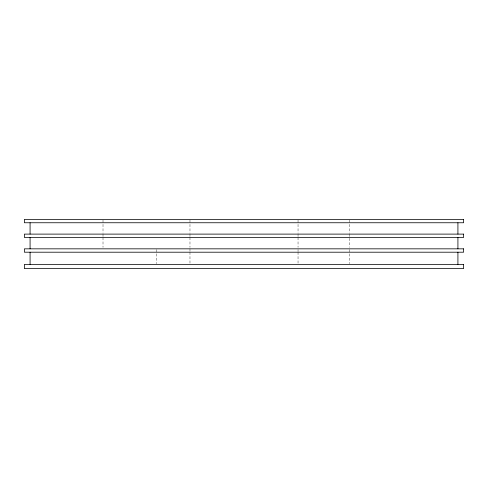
<?xml version="1.0" encoding="UTF-8"?>
<svg xmlns="http://www.w3.org/2000/svg" width="488" height="488" viewBox="0 0 488 488"><rect width="100%" height="100%" fill="white"/><g stroke="black" fill="none" stroke-linecap="round" stroke-linejoin="round"><path stroke-width="0.37" stroke-dasharray="2.44 1.83" d="M349.798 220.064L349.798 233.356M349.798 234.112L349.798 236.808M349.798 238.236L349.798 247.325M349.798 249.514L349.798 263.685M298.04 220.064L298.04 233.356M298.04 234.112L298.04 236.808M298.04 237.479L298.04 247.325M298.04 249.514L298.04 251.534M298.04 252.204L298.04 263.685M189.978 220.064L189.978 233.356M189.978 234.112L189.978 236.808M189.978 237.479L189.978 247.325M189.978 248.837L189.978 251.534M189.978 252.204L189.978 263.685M156.245 249.514L156.245 263.685M103.011 220.064L103.011 233.356M103.011 234.112L103.011 236.808M103.011 237.479L103.011 247.325"/><path stroke-width="0.73" d="M457.921 222.754L457.921 234.112M457.921 237.479L457.921 248.837M457.921 252.204L457.921 264.404M30.079 222.754L30.079 234.112M30.079 237.479L30.079 248.837M30.079 252.204L30.079 264.404M463.6 219.386L24.4 219.386L24.4 222.754L463.6 222.754L463.6 219.386M463.6 234.112L24.4 234.112L24.4 237.479L463.6 237.479L463.6 234.112M463.6 248.837L24.4 248.837L24.4 252.204L463.6 252.204L463.6 248.837M463.6 264.404L24.4 264.404L24.4 268.613L463.6 268.613L463.6 264.404"/></g></svg>
